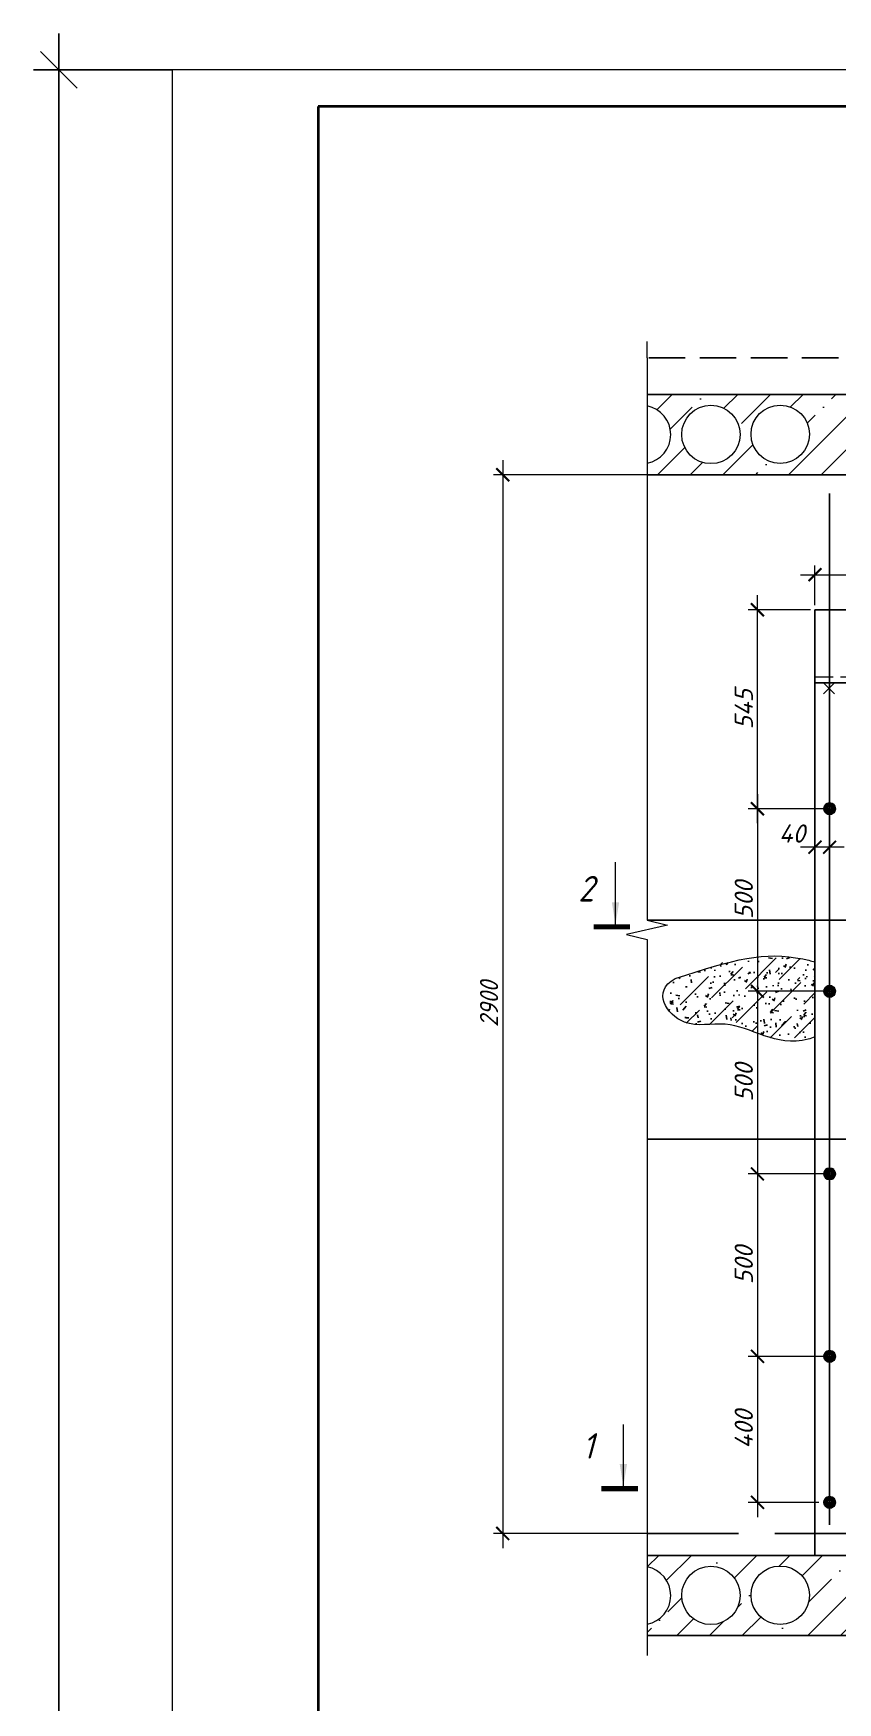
# Model space of a CAD drawing. Header units: millimetres. Extents: x 749182 to 2267578, y 70462 to 311449.
# Drawn here: x 2152007 to 2154211, y 175170 to 179742 of the extents above; entities that cross this region are included whole.
import ezdxf

# ---------------------------------------------------------------- set-up
doc = ezdxf.new("R2010")
doc.units = ezdxf.units.MM
for name, pattern in [('GOST2.303 4', [7, 5, -2, 0]), ('ГОСТ 2.303 4', [7, 5, -2, 0]), ('осеваяX2', [4, 2.5, -0.5, 0.5, -0.5])]:
    doc.linetypes.add(name, pattern=pattern)
doc.layers.get('Defpoints').update_dxf_attribs({"color": 255})
for name, color, linetype, lineweight in [('1Стены', 252, 'Continuous', 25), ('монолит', 176, 'Continuous', 50), ('Оси', 165, 'осеваяX2', 13), ('Размер', 7, 'Continuous', 13), ('сварка', 156, 'Continuous', 9), ('штрих', 8, 'Continuous', 5), ('штриховка кирпич', 42, 'Continuous', 5)]:
    doc.layers.add(name, color=color, linetype=linetype, lineweight=lineweight)
doc.layers.add('CS_UNPLOTTED', color=254, linetype='Continuous', plot=False)
doc.layers.add('металл', color=124, linetype='Continuous')
doc.layers.add('Штриховка', color=252, linetype='Continuous')
doc.styles.add('GOST', font='', dxfattribs={"width": 0.8, "oblique": 10})
doc.styles.add('GOST 2.304_new', font='isocpeur.ttf', dxfattribs={"width": 0.9, "oblique": 15})
doc.styles.add('БДА100', font='romand.shx', dxfattribs={"width": 0.7})
doc.styles.add('М2', font='isocpeui.ttf')
doc.styles.get('GOST').set_extended_font_data('GOST type A')
doc.dimstyles.new('SPDS', dxfattribs={"dimscale": 25, "dimtxt": 2.5, "dimasz": 1.77, "dimexe": 1.25, "dimexo": 0.625, "dimtad": 1, "dimdec": 0, "dimrnd": 0.001, "dimtxsty": 'GOST 2.304_new', "dimblk": 'ARCHTICK', "dimcen": 2.5, "dimdle": 2, "dimclrt": 256, "dimazin": 2, "dimtfac": 0.75, "dimtdec": 0, "dimtmove": 1, "dimatfit": 3, "dimfxl": 0, "dimtolj": 1, "dimlwd": 9, "dimlwe": 9, "dimarcsym": 0})
doc.dimstyles.new('БДА1', dxfattribs={"dimtxt": 2, "dimasz": 1, "dimexe": 0.7, "dimexo": 0, "dimgap": 0.8, "dimtad": 1, "dimdec": 0, "dimrnd": 1, "dimzin": 0, "dimdsep": 46, "dimtxsty": 'БДА100', "dimblk": 'OBLIQUE', "dimcen": 2, "dimdle": 1, "dimadec": 0, "dimazin": 0, "dimtfac": 1, "dimtdec": 0, "dimtmove": 1, "dimatfit": 3, "dimldrblk": 'NONE', "dimfxl": 0, "dimtolj": 1, "dimtzin": 0, "dimlwd": -1, "dimlwe": -1, "dimarcsym": 0})
pattern_1 = [(45, (2094161.55, 176451.33), (-89.80256, 89.80256), []), (45, (2094251.35, 176451.33), (-89.80256, 89.80256), [158.75, -31.75, 0, -31.75])]

# ---------------------------------------------------------------- blocks, each defined once
blk = doc.blocks.new('_Oblique')
at = {"color": 0, "linetype": 'ByBlock', "lineweight": -2}
blk.add_line((-0.5, -0.5), (0.5, 0.5), dxfattribs=at)
blk = doc.blocks.new('*D715')
at = {"layer": 'Defpoints', "color": 0, "transparency": 16777216}
for p, q in [((-15.52, -5), (-15.52, 425)), ((0, 420), (-19.02, 420)), ((0, 0), (-19.02, 0))]:
    blk.add_line(p, q, dxfattribs=at)
for p in [(-15.52, 420), (0, 420), (0, 0)]:
    blk.add_point(p, dxfattribs=at)
at = {"layer": 'Defpoints', "color": 0, "transparency": 16777216, "xscale": 5, "yscale": 5, "zscale": 5}
for p, rotation in [((-15.52, 420), 90), ((-15.52, 0), 270)]:
    blk.add_blockref('_Oblique', p, dxfattribs=dict(at, rotation=rotation))
at = {"layer": 'Defpoints', "color": 0, "lineweight": 0, "transparency": 16777216, "insert": (-24.52, 148.5), "char_height": 10, "attachment_point": 5, "rotation": 90, "style": 'БДА100'}
blk.add_mtext('\\A1;420', dxfattribs=at)
blk = doc.blocks.new('_None')
blk = doc.blocks.new('_ArchTick')
at = {"color": 0, "linetype": 'ByBlock', "const_width": 0.15}
blk.add_lwpolyline([(-0.5, -0.5), (0.5, 0.5)], dxfattribs=at)
blk = doc.blocks.new('*D1032')
at = {"layer": 'CS_UNPLOTTED', "color": 0, "lineweight": 9, "ltscale": 20, "transparency": 16777216}
for p, q in [((2153293.3, 178573.5), (2153293.3, 175593.5)), ((2153867, 178533.5), (2153268.3, 178533.5)), ((2153867, 175633.5), (2153268.3, 175633.5))]:
    blk.add_line(p, q, dxfattribs=at)
at = {"layer": 'Defpoints', "color": 0, "lineweight": 20, "ltscale": 20, "transparency": 16777216}
for p in [(2153879.5, 178533.5), (2153293.3, 175633.5), (2153879.5, 175633.5)]:
    blk.add_point(p, dxfattribs=at)
at = {"layer": 'CS_UNPLOTTED', "color": 0, "lineweight": 9, "ltscale": 20, "transparency": 16777216, "xscale": 35.4, "yscale": 35.4, "zscale": 35.4}
for p, rotation in [((2153293.3, 178533.5), 90), ((2153293.3, 175633.5), 270)]:
    blk.add_blockref('_ArchTick', p, dxfattribs=dict(at, rotation=rotation))
at = {"layer": 'CS_UNPLOTTED', "ltscale": 20, "transparency": 16777216, "insert": (2153255.8, 177083.5), "char_height": 50, "attachment_point": 5, "rotation": 90, "style": 'GOST 2.304_new'}
blk.add_mtext('\\A1;2900', dxfattribs=at)
blk = doc.blocks.new('м16')
at = {"layer": 'металл', "lineweight": 30, "ltscale": 20}
for p, q in [((-11, 6.4), (0, 12.7)), ((-11, -6.4), (-11, 6.4)), ((0, 12.7), (11, 6.4)), ((11, 6.4), (11, -6.4)), ((0, -12.7), (-11, -6.4)), ((11, -6.4), (0, -12.7))]:
    blk.add_line(p, q, dxfattribs=at)
blk.add_circle((0, 0), 15, dxfattribs=at)
for radius, start, end in [(10.4, 0, 180), (10.4, 180, 0), (6.92, 0, 180), (6.92, 180, 0)]:
    blk.add_arc((0, 0), radius, start, end, dxfattribs=at)
at = {"layer": 'металл', "linetype": 'Continuous', "lineweight": 25, "ltscale": 20}
blk.add_arc((0, 0), 8, 255, 165, dxfattribs=at)
at = {"layer": 'Оси', "ltscale": 20}
for p, q in [((17, 0), (-17.3, 0)), ((0, 17.3), (0, -17.3))]:
    blk.add_line(p, q, dxfattribs=at)
blk = doc.blocks.new('*D1033')
at = {"color": 0, "lineweight": 9, "ltscale": 20, "transparency": 16777216}
for p, q in [((2153991.5, 177658.5), (2153991.5, 177078.5)), ((2154186.7, 177618.5), (2153966.5, 177618.5)), ((2154186.7, 177118.5), (2153966.5, 177118.5))]:
    blk.add_line(p, q, dxfattribs=at)
at = {"layer": 'Defpoints', "color": 0, "lineweight": 20, "ltscale": 20, "transparency": 16777216}
for p in [(2154199.2, 177618.5), (2153991.5, 177118.5), (2154199.2, 177118.5)]:
    blk.add_point(p, dxfattribs=at)
at = {"color": 0, "lineweight": 9, "ltscale": 20, "transparency": 16777216, "xscale": 35.4, "yscale": 35.4, "zscale": 35.4}
for p, rotation in [((2153991.5, 177618.5), 90), ((2153991.5, 177118.5), 270)]:
    blk.add_blockref('_ArchTick', p, dxfattribs=dict(at, rotation=rotation))
at = {"ltscale": 20, "transparency": 16777216, "insert": (2153954, 177368.5), "char_height": 50, "attachment_point": 5, "rotation": 90, "style": 'М2'}
blk.add_mtext('\\A1;500', dxfattribs=at)
blk = doc.blocks.new('*D1034')
at = {"color": 0, "lineweight": 9, "ltscale": 20, "transparency": 16777216}
for p, q in [((2153991.5, 177158.5), (2153991.5, 176578.5)), ((2154186.7, 177118.5), (2153966.5, 177118.5)), ((2154186.7, 176618.5), (2153966.5, 176618.5))]:
    blk.add_line(p, q, dxfattribs=at)
at = {"layer": 'Defpoints', "color": 0, "lineweight": 20, "ltscale": 20, "transparency": 16777216}
for p in [(2154199.2, 177118.5), (2153991.5, 176618.5), (2154199.2, 176618.5)]:
    blk.add_point(p, dxfattribs=at)
at = {"color": 0, "lineweight": 9, "ltscale": 20, "transparency": 16777216, "xscale": 35.4, "yscale": 35.4, "zscale": 35.4}
for p, rotation in [((2153991.5, 177118.5), 90), ((2153991.5, 176618.5), 270)]:
    blk.add_blockref('_ArchTick', p, dxfattribs=dict(at, rotation=rotation))
at = {"ltscale": 20, "transparency": 16777216, "insert": (2153954, 176868.5), "char_height": 50, "attachment_point": 5, "rotation": 90, "style": 'М2'}
blk.add_mtext('\\A1;500', dxfattribs=at)
blk = doc.blocks.new('*D1035')
at = {"color": 0, "lineweight": 9, "ltscale": 20, "transparency": 16777216}
for p, q in [((2153991.5, 176658.5), (2153991.5, 176078.6)), ((2154186.7, 176618.5), (2153966.5, 176618.5)), ((2154186.7, 176118.6), (2153966.5, 176118.6))]:
    blk.add_line(p, q, dxfattribs=at)
at = {"layer": 'Defpoints', "color": 0, "lineweight": 20, "ltscale": 20, "transparency": 16777216}
for p in [(2154199.2, 176618.5), (2153991.5, 176118.6), (2154199.2, 176118.6)]:
    blk.add_point(p, dxfattribs=at)
at = {"color": 0, "lineweight": 9, "ltscale": 20, "transparency": 16777216, "xscale": 35.4, "yscale": 35.4, "zscale": 35.4}
for p, rotation in [((2153991.5, 176618.5), 90), ((2153991.5, 176118.6), 270)]:
    blk.add_blockref('_ArchTick', p, dxfattribs=dict(at, rotation=rotation))
at = {"ltscale": 20, "transparency": 16777216, "insert": (2153954, 176368.6), "char_height": 50, "attachment_point": 5, "rotation": 90, "style": 'М2'}
blk.add_mtext('\\A1;500', dxfattribs=at)
blk = doc.blocks.new('*D1036')
at = {"layer": 'Defpoints', "color": 0, "lineweight": 20, "ltscale": 20, "transparency": 16777216}
for p in [(2154149.2, 177603.7), (2154189.2, 177601.5), (2154149.2, 177513.2)]:
    blk.add_point(p, dxfattribs=at)
at = {"layer": 'Размер', "color": 0, "lineweight": 9, "ltscale": 20, "transparency": 16777216}
for p, q in [((2154149.2, 177591.2), (2154149.2, 177488.2)), ((2154189.2, 177589), (2154189.2, 177488.2)), ((2154229.2, 177513.2), (2154109.2, 177513.2))]:
    blk.add_line(p, q, dxfattribs=at)
at = {"layer": 'Размер', "color": 0, "lineweight": 9, "ltscale": 20, "transparency": 16777216, "xscale": 35.4, "yscale": 35.4, "zscale": 35.4, "rotation": 180}
blk.add_blockref('_ArchTick', (2154149.2, 177513.2), dxfattribs=at)
at = {"layer": 'Размер', "color": 0, "lineweight": 9, "ltscale": 20, "transparency": 16777216, "xscale": 35.4, "yscale": 35.4, "zscale": 35.4}
blk.add_blockref('_ArchTick', (2154189.2, 177513.2), dxfattribs=at)
at = {"layer": 'Размер', "ltscale": 20, "transparency": 16777216, "insert": (2154086.3, 177550.7), "char_height": 50, "attachment_point": 5, "style": 'М2'}
blk.add_mtext('\\A1;40', dxfattribs=at)
blk = doc.blocks.new('*D1044')
at = {"color": 0, "lineweight": 9, "ltscale": 20, "transparency": 16777216}
for p, q in [((2153991.5, 176158.6), (2153991.5, 175678.5)), ((2154064.1, 176118.6), (2153966.5, 176118.6)), ((2154159.4, 175718.5), (2153966.5, 175718.5))]:
    blk.add_line(p, q, dxfattribs=at)
at = {"layer": 'Defpoints', "color": 0, "lineweight": 20, "ltscale": 20, "transparency": 16777216}
for p in [(2154076.6, 176118.6), (2153991.5, 175718.5), (2154171.9, 175718.5)]:
    blk.add_point(p, dxfattribs=at)
at = {"color": 0, "lineweight": 9, "ltscale": 20, "transparency": 16777216, "xscale": 35.4, "yscale": 35.4, "zscale": 35.4}
for p, rotation in [((2153991.5, 176118.6), 90), ((2153991.5, 175718.5), 270)]:
    blk.add_blockref('_ArchTick', p, dxfattribs=dict(at, rotation=rotation))
at = {"ltscale": 20, "transparency": 16777216, "insert": (2153954, 175918.6), "char_height": 50, "attachment_point": 5, "rotation": 90, "style": 'М2'}
blk.add_mtext('\\A1;400', dxfattribs=at)
blk = doc.blocks.new('*D1046')
at = {"color": 0, "lineweight": 9, "ltscale": 20, "transparency": 16777216}
for p, q in [((2154149.2, 178176), (2154149.2, 178284.6)), ((2154449.2, 178126), (2154449.2, 178284.6)), ((2154109.2, 178259.6), (2154489.2, 178259.6))]:
    blk.add_line(p, q, dxfattribs=at)
at = {"layer": 'Defpoints', "color": 0, "lineweight": 20, "ltscale": 20, "transparency": 16777216}
for p in [(2154449.2, 178259.6), (2154149.2, 178163.5), (2154449.2, 178113.5)]:
    blk.add_point(p, dxfattribs=at)
at = {"color": 0, "lineweight": 9, "ltscale": 20, "transparency": 16777216, "xscale": 35.4, "yscale": 35.4, "zscale": 35.4, "rotation": 180}
blk.add_blockref('_ArchTick', (2154149.2, 178259.6), dxfattribs=at)
at = {"color": 0, "lineweight": 9, "ltscale": 20, "transparency": 16777216, "xscale": 35.4, "yscale": 35.4, "zscale": 35.4}
blk.add_blockref('_ArchTick', (2154449.2, 178259.6), dxfattribs=at)
at = {"ltscale": 20, "transparency": 16777216, "insert": (2154299.2, 178297.1), "char_height": 50, "attachment_point": 5, "style": 'М2'}
blk.add_mtext('\\A1;300', dxfattribs=at)
blk = doc.blocks.new('*D1048')
at = {"color": 0, "lineweight": 9, "ltscale": 20, "transparency": 16777216}
for p, q in [((2153991.5, 177578.6), (2153991.5, 178203.5)), ((2154136.7, 178163.5), (2153966.5, 178163.5)), ((2154176.7, 177618.6), (2153966.5, 177618.6))]:
    blk.add_line(p, q, dxfattribs=at)
at = {"layer": 'Defpoints', "color": 0, "lineweight": 20, "ltscale": 20, "transparency": 16777216}
for p in [(2153991.5, 178163.5), (2154149.2, 178163.5), (2154189.2, 177618.6)]:
    blk.add_point(p, dxfattribs=at)
at = {"color": 0, "lineweight": 9, "ltscale": 20, "transparency": 16777216, "xscale": 35.4, "yscale": 35.4, "zscale": 35.4}
for p, rotation in [((2153991.5, 178163.5), 90), ((2153991.5, 177618.6), 270)]:
    blk.add_blockref('_ArchTick', p, dxfattribs=dict(at, rotation=rotation))
at = {"ltscale": 20, "transparency": 16777216, "insert": (2153954, 177891.1), "char_height": 50, "attachment_point": 5, "rotation": 90, "style": 'М2'}
blk.add_mtext('\\A1;545', dxfattribs=at)
blk = doc.blocks.new('*U713')
at = {"color": 44, "lineweight": 20, "ltscale": 10}
for p, q in [((594, 420), (0, 420)), ((0, 420), (0, 0))]:
    blk.add_line(p, q, dxfattribs=at)
at = {"color": 137, "lineweight": 35, "ltscale": 10}
for p, q in [((589, 415), (20, 415)), ((20, 415), (20, 5))]:
    blk.add_line(p, q, dxfattribs=at)
at = {"color": 44, "lineweight": 13, "style": 'GOST', "oblique": 10, "width": 0.8}
for tag in ['ФОРМАТВЕРТ', 'ФОРМАТГОРИЗ']:
    blk.add_attdef(tag, (542.98, 1.6), '', height=2, dxfattribs=at)
at = {"layer": 'Defpoints', "color": 251, "lineweight": 0}
dim = blk.add_linear_dim(base=(-15.52, 420), p1=(0, 0), p2=(0, 420), angle=90, dimstyle='БДА1', override={"dimscale": 5}, dxfattribs=at)
dim.commit()
dim.dimension.update_dxf_attribs({"geometry": '*D715', "text_midpoint": (-15.52, 148.5), "dimtype": 128})

msp = doc.modelspace()

# ---------------------------------------------------------------- hatches: boundary and pattern name
at = {"layer": 'штрих', "lineweight": 13, "ltscale": 100}
h = msp.add_hatch(dxfattribs=at)
h.set_pattern_fill('ANSI35', color=256, scale=20)
h.set_pattern_definition(pattern_1)
h.paths.add_polyline_path([(2156589.2641, 178753.475), (2153689.1474, 178753.475), (2153689.1474, 178721.8476, -0.824670523), (2153689.1474, 178564.7751), (2153689.1474, 178533.475), (2156589.2641, 178533.475)])
h.paths.add_polyline_path([(2155364.9786, 178643.775, -1), (2155204.9786, 178643.775, -1)], flags=16)
h.paths.add_polyline_path([(2155145.4931, 178643.775, -1), (2154985.4931, 178643.775, -1)], flags=16)
h.paths.add_polyline_path([(2154966.1079, 178643.775, -1), (2154806.1079, 178643.775, -1)], flags=16)
h.paths.add_polyline_path([(2155554.9786, 178643.775, -1), (2155394.9786, 178643.775, -1)], flags=16)
h.paths.add_polyline_path([(2154785.4931, 178643.775, -1), (2154625.4931, 178643.775, -1)], flags=16)
h.paths.add_polyline_path([(2155735.5934, 178643.775, -1), (2155575.5934, 178643.775, -1)], flags=16)
h.paths.add_polyline_path([(2155914.9786, 178643.775, -1), (2155754.9786, 178643.775, -1)], flags=16)
h.paths.add_polyline_path([(2154595.4931, 178643.775, -1), (2154435.4931, 178643.775, -1)], flags=16)
h.paths.add_polyline_path([(2156104.9786, 178643.775, -1), (2155944.9786, 178643.775, -1)], flags=16)
h.paths.add_polyline_path([(2154405.4945, 178644.2386, -1), (2154245.4945, 178644.2386, -1)], flags=16)
h.paths.add_polyline_path([(2156294.9786, 178643.775, -1), (2156134.9786, 178643.775, -1)], flags=16)
h.paths.add_polyline_path([(2154133.9113, 178644.2386, -1), (2153973.9113, 178644.2386, -1)], flags=16)
h.paths.add_polyline_path([(2156484.9786, 178643.775, -1), (2156324.9786, 178643.775, -1)], flags=16)
h.paths.add_polyline_path([(2153943.9126, 178643.775, -1), (2153783.9126, 178643.775, -1)], flags=16)
h = msp.add_hatch(dxfattribs=at)
h.set_pattern_fill('ANSI35', color=256, scale=20)
h.set_pattern_definition(pattern_1)
h.paths.add_polyline_path([(2156589.2641, 175573.475), (2153689.1474, 175573.475), (2153689.1474, 175541.8476, -0.824670524), (2153689.1474, 175384.7751), (2153689.1474, 175353.475), (2156546.8463, 175353.475), (2156484.9583, 175463.775, -1), (2156324.9583, 175463.775, -1), (2156484.9583, 175463.775), (2156546.8463, 175353.475), (2156589.2641, 175353.475)])
h.paths.add_polyline_path([(2155364.9583, 175463.775, -1), (2155204.9583, 175463.775, -1)], flags=16)
h.paths.add_polyline_path([(2155554.9583, 175463.775, -1), (2155394.9583, 175463.775, -1)], flags=16)
h.paths.add_polyline_path([(2155174.9583, 175463.775, -1), (2155014.9583, 175463.775, -1)], flags=16)
h.paths.add_polyline_path([(2155735.5731, 175463.775, -1), (2155575.5731, 175463.775, -1)], flags=16)
h.paths.add_polyline_path([(2155914.9583, 175463.775, -1), (2155754.9583, 175463.775, -1)], flags=16)
h.paths.add_polyline_path([(2154966.1079, 175463.775, -1), (2154806.1079, 175463.775, -1)], flags=16)
h.paths.add_polyline_path([(2154785.4931, 175463.775, -1), (2154625.4931, 175463.775, -1)], flags=16)
h.paths.add_polyline_path([(2156104.9583, 175463.775, -1), (2155944.9583, 175463.775, -1)], flags=16)
h.paths.add_polyline_path([(2154595.4931, 175463.775, -1), (2154435.4931, 175463.775, -1)], flags=16)
h.paths.add_polyline_path([(2156294.9583, 175463.775, -1), (2156134.9583, 175463.775, -1)], flags=16)
h.paths.add_polyline_path([(2154405.4945, 175464.2386, -1), (2154245.4945, 175464.2386, -1)], flags=16)
h.paths.add_polyline_path([(2154133.9113, 175464.2386, -1), (2153973.9113, 175464.2386, -1)], flags=16)
h.paths.add_polyline_path([(2153943.9126, 175463.775, -1), (2153783.9126, 175463.775, -1)], flags=16)
at = {"layer": 'Штриховка', "ltscale": 100}
h = msp.add_hatch(dxfattribs=at)
h.set_pattern_fill('AR-CONC', scale=0.5)
h.set_pattern_definition([(50, (-39664661.56, -1340879.47), (91.0923345, -7.96954277), [9.525, -104.775]), (355, (-39664661.56, -1340879.47), (-17.62171071, 95.52842262), [7.62, -83.82029209]), (100.4514447, (-39664653.97, -1340880.14), (73.47062355, 87.55887596), [8.0950044, -89.0451223]), (46.1842, (-39664661.56, -1340854.07), (135.53952045, -21.02116397), [14.2875, -157.1625]), (96.6355576, (-39664650.26, -1340855.82), (118.70206703, 123.7130623), [12.14251157, -133.5678041]), (351.18415117, (-39664661.56, -1340854.07), (118.70206703, 123.7130623), [11.42998353, -125.72986596]), (21, (-39664648.86, -1340860.42), (75.80719563, -51.1325991), [9.525, -104.775]), (326, (-39664648.86, -1340860.42), (30.90101417, 92.09398306), [7.62, -83.82]), (71.451445, (-39664642.54, -1340864.68), (106.70820964, 40.96138444), [8.0950044, -89.0449688]), (37.5, (-39664661.557, -1340879.472), (1.544301625, 42.277519437), [0, -82.804, 0, -85.09, 0, -84.1375]), (7.5, (-39664661.557, -1340879.472), (33.409831255, 50.09028741), [0, -48.514, 0, -80.899, 0, -32.0675]), (327.5, (-39664689.88, -1340879.472), (67.795297583, -2.864371996), [0, -31.75, 0, -99.06, 0, -131.445]), (317.5, (-39664702.58, -1340879.47), (74.06459069, 12.71324552), [0, -41.275, 0, -65.786, 0, -93.345])])
edge = h.paths.add_edge_path()
edge.add_spline(control_points=[(2154149.2008, 177198.9534), (2154138.0247, 177202.1112), (2154018.938, 177230.8437), (2153928.0624, 177206.6466), (2153765.773, 177153.2347)], knot_values=[0, 0, 0, 0, 28.268924197, 299.190779204, 299.190779204, 299.190779204, 299.190779204], degree=3, periodic=0)
edge.add_spline(control_points=[(2153765.773, 177153.2347), (2153700.8418, 177118.7749), (2153772.2635, 177005.4706), (2153943.5207, 177052.5994), (2154043.9096, 176959.7355), (2154142.9542, 176991.0157), (2154149.2008, 176993.3004)], knot_values=[624.98540237, 624.98540237, 624.98540237, 624.98540237, 809.346712456, 941.672141688, 1203.71855065, 1221.227201709, 1221.227201709, 1221.227201709, 1221.227201709], degree=3, periodic=0)
edge.add_line((2154149.2008, 176993.3004), (2154149.2008, 177198.9534))
at = {"layer": 'штриховка кирпич', "ltscale": 20}
h = msp.add_hatch(dxfattribs=at)
h.set_pattern_fill('ANSI36', color=0, scale=15)
h.set_pattern_definition([(45, (1380371.2, 528988.884), (25.2569703, 92.6088912), [119.0625, -23.8125, 0, -23.8125])])
edge = h.paths.add_edge_path()
edge.add_spline(control_points=[(2154149.2008, 177198.9534), (2154138.0247, 177202.1112), (2154018.938, 177230.8437), (2153928.0624, 177206.6466), (2153845.773, 177184.7357)], knot_values=[0, 0, 0, 0, 28.268924197, 299.190779204, 299.190779204, 299.190779204, 299.190779204], degree=3, periodic=0)
edge.add_spline(control_points=[(2153845.773, 177184.7357), (2153780.8418, 177118.7749), (2153748.2236, 177005.4706), (2153943.5207, 177052.5994), (2154043.9096, 176959.7355), (2154142.9542, 176991.0157), (2154149.2008, 176993.3004)], knot_values=[624.98540237, 624.98540237, 624.98540237, 624.98540237, 809.346712456, 941.672141688, 1203.71855065, 1221.227201709, 1221.227201709, 1221.227201709, 1221.227201709], degree=3, periodic=0)
edge.add_line((2154149.2008, 176993.3004), (2154149.2008, 177198.9534))

# ---------------------------------------------------------------- linework, layer by layer
at = {"layer": '1Стены', "color": 0, "linetype": 'GOST2.303 4', "ltscale": 20}
msp.add_line((2153693.4454, 178853.475), (2156589.2641, 178853.475), dxfattribs=at)
at = {"layer": '1Стены', "color": 0, "linetype": 'ГОСТ 2.303 4', "lineweight": 13, "ltscale": 10}
msp.add_line((2154149.2008, 177979.475), (2156129.2107, 177979.475), dxfattribs=at)
at = {"layer": '1Стены', "color": 0, "linetype": 'GOST2.303 4', "ltscale": 50}
msp.add_line((2153689.1474, 175633.475), (2154309.2008, 175633.475), dxfattribs=at)
at = {"layer": 'CS_UNPLOTTED', "ltscale": 20}
msp.add_line((2154189.2008, 178481.614), (2154189.2008, 175656.7386), dxfattribs=at)
at = {"layer": 'CS_UNPLOTTED', "ltscale": 100}
for p, q in [((2153689.1474, 177313.475), (2154339.2008, 177313.475)), ((2153689.1474, 176713.475), (2154339.2008, 176713.475))]:
    msp.add_line(p, q, dxfattribs=at)
at = {"layer": 'металл', "color": 0, "ltscale": 20}
for p, q in [((2154149.2008, 175573.475), (2154149.2008, 178163.475)), ((2154149.2008, 178163.475), (2156129.2107, 178163.475)), ((2154149.2008, 177963.475), (2156129.2107, 177963.475)), ((2154309.191, 175573.475), (2154149.2008, 175573.475))]:
    msp.add_line(p, q, dxfattribs=at)
at = {"layer": 'монолит', "color": 0, "lineweight": 25, "ltscale": 100}
for p, q in [((2153689.1474, 178753.475), (2156589.2641, 178753.475)), ((2153689.1474, 178533.475), (2156589.2641, 178533.475)), ((2153689.1474, 175573.475), (2156589.2641, 175573.475)), ((2153689.1474, 175573.475), (2156589.2641, 175573.475)), ((2153689.1474, 175353.475), (2156589.2641, 175353.475))]:
    msp.add_line(p, q, dxfattribs=at)
at = {"layer": 'Размер', "linetype": 'Continuous', "ltscale": 20}
for p, q in [((2153602.3773, 177302.0902), (2153602.3773, 177472.0902)), ((2153623.9925, 175763.222), (2153623.9925, 175931.4641))]:
    msp.add_line(p, q, dxfattribs=at)
at = {"layer": 'Размер', "color": 0, "linetype": 'Continuous', "ltscale": 20, "const_width": 14}
for points in [[(2153542.3773, 177295.0902), (2153642.3773, 177295.0902)], [(2153563.9925, 175756.222), (2153663.9925, 175756.222)]]:
    msp.add_lwpolyline(points, dxfattribs=at)
at = {"layer": 'Размер', "linetype": 'Continuous', "ltscale": 20}
for points in [[(2153602.3773, 177302.0902), (2153592.3217, 177362.1803), (2153612.4329, 177362.1803)], [(2153623.9925, 175763.222), (2153613.9369, 175823.312), (2153634.0481, 175823.312)]]:
    msp.add_solid(points, dxfattribs=at)
at = {"layer": 'сварка', "color": 0, "linetype": 'Continuous', "ltscale": 15}
for p, q in [((2154202.8518, 177963.475), (2154172.8518, 177933.475)), ((2154172.8518, 177963.475), (2154202.8518, 177933.475))]:
    msp.add_line(p, q, dxfattribs=at)
at = {"layer": 'штрих', "ltscale": 100}
for centre in [(2153863.9126, 178643.775), (2154053.9113, 178644.2386), (2153863.9126, 175463.775), (2154053.9113, 175464.2386)]:
    msp.add_circle(centre, 80, dxfattribs=at)
for centre in [(2153673.9139, 178643.3114), (2153673.9139, 175463.3114)]:
    msp.add_arc(centre, 80, 280.977206, 79.022794, dxfattribs=at)
at = {"layer": 'штриховка кирпич', "color": 0, "linetype": 'Continuous', "ltscale": 15}
msp.add_line((2153689.1474, 178853.3868), (2153689.1474, 178898.3868), dxfattribs=at)
msp.add_lwpolyline([(2153689.1474, 178853.3868), (2153689.1474, 177313.0819), (2153745.3974, 177299.9569), (2153632.8974, 177273.7069), (2153689.1474, 177260.5819), (2153689.1474, 175299.3831)], dxfattribs=at)
at = {"layer": 'штриховка кирпич', "color": 0, "ltscale": 20}
for points, knots in [([(2153765.773, 177153.2347), (2153928.0624, 177206.6466), (2154018.938, 177230.8437), (2154138.0247, 177202.1112), (2154149.2008, 177198.9534)], [0, 0, 0, 0, 270.921855007, 299.190779204, 299.190779204, 299.190779204, 299.190779204]), ([(2154149.2008, 176993.3004), (2154142.9542, 176991.0157), (2154043.9096, 176959.7355), (2153943.5207, 177052.5994), (2153772.2635, 177005.4706), (2153700.8418, 177118.7749), (2153765.773, 177153.2347)], [624.98540237, 624.98540237, 624.98540237, 624.98540237, 642.494053429, 904.540462392, 1036.865891624, 1221.227201709, 1221.227201709, 1221.227201709, 1221.227201709])]:
    msp.add_open_spline(points, degree=3, knots=knots, dxfattribs=at)

# ---------------------------------------------------------------- block references
at = {"xscale": 20, "yscale": 20, "zscale": 20}
msp.add_blockref('*U713', (2152387.0947, 171242.3775), dxfattribs=at)
at = {"layer": 'Размер', "xscale": -1, "rotation": 89.99999999988889}
for p in [(2154189.2008, 177618.475), (2154189.2008, 177118.475), (2154189.2008, 176618.475), (2154189.2008, 176118.475), (2154189.2008, 175718.475)]:
    msp.add_blockref('м16', p, dxfattribs=at)

# ---------------------------------------------------------------- texts
at = {"layer": 'Размер', "linetype": 'Continuous', "ltscale": 20, "style": 'GOST 2.304_new', "oblique": 15, "width": 0.9}
for s, p in [('2', (2153500.3483, 177364.3937)), ('1', (2153511.7873, 175838.3454))]:
    msp.add_text(s, height=70, dxfattribs=at).set_placement(p)

# ---------------------------------------------------------------- dimensions: what is measured, and where the dimension line sits
at = {"ltscale": 20}
dim = msp.add_linear_dim(base=(2154449.2008, 178259.5923), p1=(2154149.2008, 178163.475), p2=(2154449.2008, 178113.475), dimstyle='SPDS', override={"dimscale": 20, "dimtxsty": 'М2', "dimfxl": 1.25, "dimtfill": 0, "dimarcsym": 1}, dxfattribs=at)
dim.commit()
dim.dimension.update_dxf_attribs({"geometry": '*D1046', "text_midpoint": (2154299.2008, 178297.0923)})
for base, p1, p2, picture, middle in [((2153991.496, 178163.475), (2154189.2008, 177618.6476), (2154149.2008, 178163.475), '*D1048', (2153953.996, 177891.0613)), ((2153991.496, 177118.475), (2154199.2008, 177618.475), (2154199.2008, 177118.475), '*D1033', (2153953.996, 177368.475)), ((2153991.496, 176618.475), (2154199.2008, 177118.475), (2154199.2008, 176618.475), '*D1034', (2153953.996, 176868.475)), ((2153991.496, 176118.6476), (2154199.2008, 176618.475), (2154199.2008, 176118.6476), '*D1035', (2153953.996, 176368.5613)), ((2153991.496, 175718.475), (2154076.5984, 176118.6476), (2154171.9152, 175718.475), '*D1044', (2153953.996, 175918.5613))]:
    dim = msp.add_linear_dim(base=base, p1=p1, p2=p2, angle=90, dimstyle='SPDS', override={"dimscale": 20, "dimtxsty": 'М2', "dimfxl": 1.25, "dimtfill": 0, "dimarcsym": 1}, dxfattribs=at)
    dim.commit()
    dim.dimension.update_dxf_attribs({"geometry": picture, "text_midpoint": middle})
at = {"layer": 'CS_UNPLOTTED', "ltscale": 20}
dim = msp.add_linear_dim(base=(2153293.3308, 175633.475), p1=(2153879.4654, 178533.475), p2=(2153879.4654, 175633.475), angle=90, dimstyle='SPDS', override={"dimscale": 20, "dimfxl": 1.25, "dimtfill": 0, "dimarcsym": 1}, dxfattribs=at)
dim.commit()
dim.dimension.update_dxf_attribs({"geometry": '*D1032', "text_midpoint": (2153255.8308, 177083.475)})
at = {"layer": 'Размер', "ltscale": 20}
dim = msp.add_linear_dim(base=(2154149.2008, 177513.2043), p1=(2154189.2008, 177601.475), p2=(2154149.2008, 177603.6923), angle=180, dimstyle='SPDS', override={"dimscale": 20, "dimtxsty": 'М2', "dimfxl": 1.25, "dimtfill": 0, "dimarcsym": 1}, dxfattribs=at)
dim.commit()
dim.dimension.update_dxf_attribs({"geometry": '*D1036', "text_midpoint": (2154086.2998, 177513.2043), "dimtype": 160})

doc.saveas('drawing.dxf')
